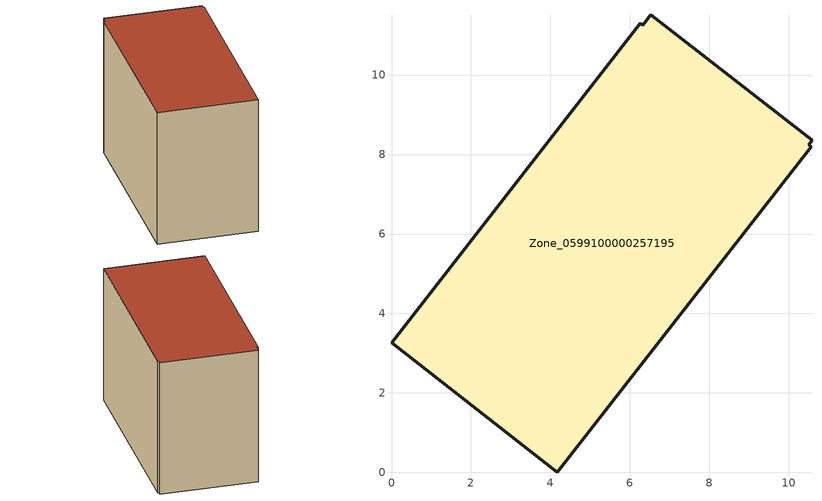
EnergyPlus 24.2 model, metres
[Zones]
Zone_0599100000257195
 floor ground (C_G): 10.58,8.35 10.5,8.25 10.56,8.2 4.17,0 0,3.26 6.26,11.3 6.33,11.25 6.53,11.52 z3.95
 wall outside (C_F): 6.33,11.25 6.26,11.3 0,3.26 4.17,0 10.56,8.2 10.5,8.25 10.58,8.35 6.53,11.52 6.33,11.25 z3.95:11.43
 roof outside (C_R): 10.5,8.25 10.58,8.35 6.53,11.52 6.33,11.25 6.26,11.3 0,3.26 4.17,0 10.56,8.2 z11.43
[BUILDING]
Pand.0599100000257195: North Axis=0; Terrain=City; Loads Convergence Tolerance Value=0.04; Temperature Convergence Tolerance Value=0.4; Solar Distribution=FullExterior; Maximum Number of Warmup Days=25; Minimum Number of Warmup Days=1
[Site:Location]
Rotterdam.The.Hague.AP_ZH_NLD Design_Conditions: Latitude=51.96; Longitude=4.45; Time Zone=1; Elevation=-4.5
[SITE:GROUNDTEMPERATURE:BUILDINGSURFACE]
18, 18, 18, 18, 18, 18, 18, 18, 18, 18, 18, 18
[MATERIAL] Thermal Absorptance=0.9; Solar Absorptance=0.7; Visible Absorptance=0.7
Name | Roughness | Thickness | Conductivity | Density | Specific Heat
G.TC.1975-1991 | MediumSmooth | 0.15 | 0.288461 | 540 | 1210
F.TC.1975-1991 | Rough | 0.3 | 0.230769 | 1920 | 840
R.TC.1975-1991 | MediumRough | 0.2 | 0.153846 | 1500 | 1000
[CONSTRUCTION]
C_G: G.TC.1975-1991
C_F: F.TC.1975-1991
C_R: R.TC.1975-1991
[ZONE]
Zone_0599100000257195: Type=1; Multiplier=1; Ceiling Height=Autocalculate; Volume=Autocalculate; Floor Area=autocalculate; Part of Total Floor Area=Yes
[ZONEINFILTRATION:DESIGNFLOWRATE]
Infil_Zone_0599100000257195: Zone or ZoneList or Space or SpaceList=Zone_0599100000257195; Schedule=AlwaysOn; Design Flow Rate Calculation Method=Flow/Area; Flow Rate per Floor Area=0.003; Constant Term Coefficient=1; Temperature Term Coefficient=0; Velocity Term Coefficient=0; Velocity Squared Term Coefficient=0
[HVACTEMPLATE:ZONE:IDEALLOADSAIRSYSTEM]
Zone_0599100000257195: Maximum Heating Supply Air Temperature=50; Minimum Cooling Supply Air Temperature=13; Maximum Heating Supply Air Humidity Ratio=0.0156; Minimum Cooling Supply Air Humidity Ratio=0.0077; Heating Limit=NoLimit; Cooling Limit=NoLimit; Dehumidification Control Type=ConstantSensibleHeatRatio; Cooling Sensible Heat Ratio=0.7; Dehumidification Setpoint=60; Humidification Control Type=None; Humidification Setpoint=30; Outdoor Air Method=None; Outdoor Air Flow Rate per Person=0.00944; Outdoor Air Flow Rate per Zone Floor Area=0; Outdoor Air Flow Rate per Zone=0; Demand Controlled Ventilation Type=None; Outdoor Air Economizer Type=NoEconomizer; Heat Recovery Type=None; Sensible Heat Recovery Effectiveness=0.7; Latent Heat Recovery Effectiveness=0.65
[ZONECONTROL:THERMOSTAT]
ThermostatControl_Zone_0599100000257195: Zone or ZoneList=Zone_0599100000257195; Control Type Schedule=DualSetpointControlType; Control 1=Thermostat_Zone_0599100000257195; Temperature Difference Between Cutout And Setpoint=0
[THERMOSTATSETPOINT:DUALSETPOINT]
Thermostat_Zone_0599100000257195: Heating Setpoint Temperature Schedule=HeatingSetpoint_Zone_0599100000257195; Cooling Setpoint Temperature Schedule=CoolingSetpoint_Zone_0599100000257195
[SCHEDULE:COMPACT]
HeatingSetpoint_Zone_0599100000257195: Through: 12/31, For: AllDays, Until: 24:00, 21
CoolingSetpoint_Zone_0599100000257195: Through: 12/31, For: AllDays, Until: 24:00, 24
DualSetpointControlType: Through: 12/31, For: AllDays, Until: 24:00, 4
AlwaysOn: Through: 12/31, For: AllDays, Until: 24:00, 1
